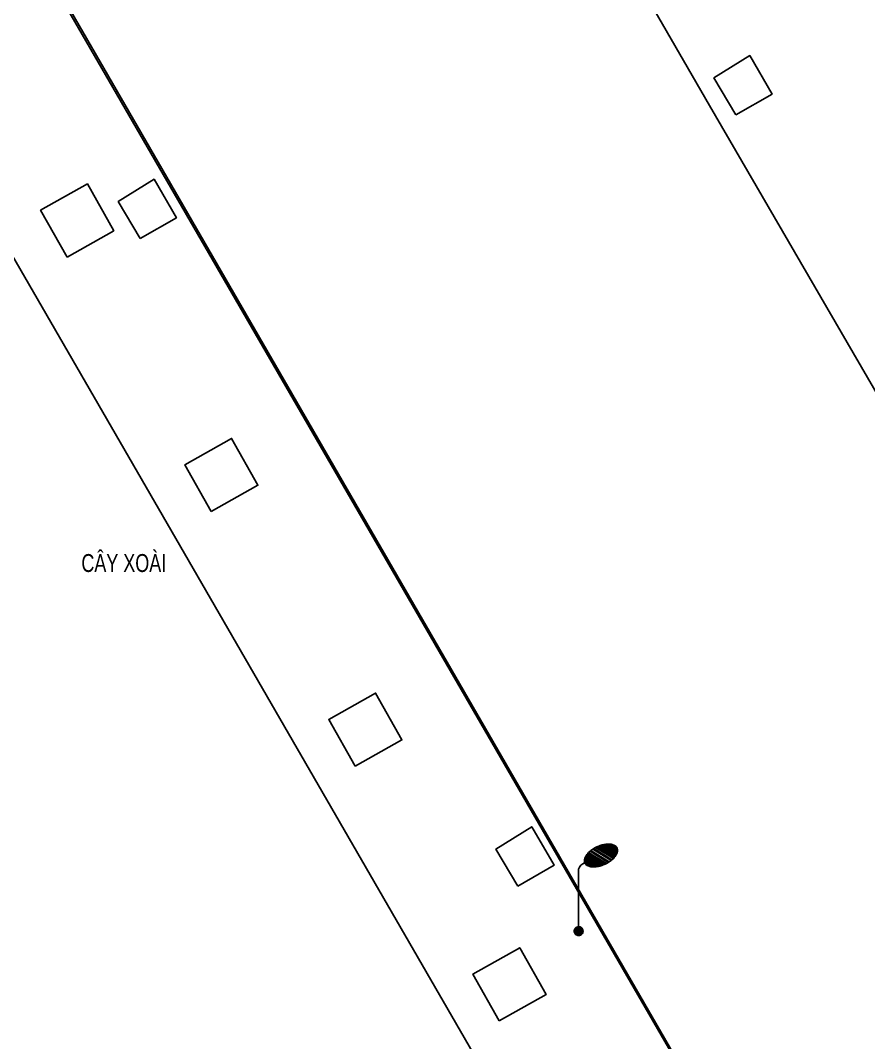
# Model space of a CAD drawing. Header units: millimetres. Extents: x 100 to 288, y -65 to 177.
# Drawn here: x 176.565 to 177.693, y 163.089 to 164.448 of the extents above; entities that cross this region are included whole.
import ezdxf

# ---------------------------------------------------------------- set-up
doc = ezdxf.new("R2010")
doc.units = ezdxf.units.MM
doc.header["$LTSCALE"] = 0.3
doc.header["$MEASUREMENT"] = 0
doc.layers.add('HATCH1', color=8, linetype='CONTINUOUS')
doc.layers.add('Ky hieu', color=7, linetype='CONTINUOUS')
doc.styles.add('DIM', font='VAVON.TTF')
doc.linetypes.add('FENCELINE2', pattern='A,0.25,-0.1,[132,ltypeshp.shx,S=0.1,R=0,X=-0.1,Y=0],-0.1,1', length=1.45)

# ---------------------------------------------------------------- blocks, each defined once
blk = doc.blocks.new('Cot den')
at = {"layer": 'Ky hieu', "color": 5, "linetype": 'Continuous'}
for p, q in [((474185.965, 1112245.026), (474185.991, 1112245.093)), ((474185.965, 1112242.67), (474185.965, 1112245.026)), ((474185.991, 1112245.093), (474186.045, 1112245.174)), ((474186.045, 1112245.174), (474186.126, 1112245.228)), ((474186.126, 1112245.228), (474186.193, 1112245.255))]:
    blk.add_line(p, q, dxfattribs=at)
mesh = blk.add_polyface(dxfattribs=at)
corners = [(474186.293, 1112245.159), (474186.24, 1112245.199), (474186.324, 1112245.147), (474186.222, 1112245.225), (474186.388, 1112245.122), (474186.202, 1112245.255), (474186.426, 1112245.115), (474186.192, 1112245.289), (474186.489, 1112245.105), (474186.184, 1112245.319), (474186.528, 1112245.105), (474186.186, 1112245.362), (474186.599, 1112245.106), (474186.187, 1112245.386), (474186.631, 1112245.111), (474186.204, 1112245.434), (474186.707, 1112245.122), (474186.22, 1112245.483), (474186.772, 1112245.14), (474186.246, 1112245.526), (474186.839, 1112245.159), (474186.272, 1112245.571), (474186.898, 1112245.183), (474186.31, 1112245.616), (474186.965, 1112245.21), (474186.343, 1112245.654), (474187.016, 1112245.237), (474186.397, 1112245.701), (474187.086, 1112245.274), (474186.425, 1112245.727), (474187.119, 1112245.297), (474186.505, 1112245.781), (474187.199, 1112245.351), (474186.538, 1112245.804), (474187.227, 1112245.377), (474186.608, 1112245.841), (474187.281, 1112245.424), (474186.658, 1112245.868), (474187.313, 1112245.462), (474186.726, 1112245.896), (474187.352, 1112245.507), (474186.785, 1112245.919), (474187.378, 1112245.552), (474186.851, 1112245.938), (474187.404, 1112245.595), (474186.917, 1112245.956), (474187.42, 1112245.644), (474186.993, 1112245.967), (474187.436, 1112245.692), (474187.025, 1112245.972), (474187.438, 1112245.716), (474187.095, 1112245.973), (474187.44, 1112245.759), (474187.135, 1112245.973), (474187.432, 1112245.789), (474187.422, 1112245.824), (474187.197, 1112245.963), (474187.422, 1112245.824), (474187.401, 1112245.854), (474187.235, 1112245.956), (474187.384, 1112245.879), (474187.3, 1112245.931), (474187.331, 1112245.919)]
mesh.append_faces([[corners[k] for k in face] for face in [(0, 0, 2, 1), (1, 2, 4, 3), (3, 4, 6, 5), (5, 6, 8, 7), (7, 8, 10, 9), (9, 10, 12, 11), (11, 12, 14, 13), (13, 14, 16, 15), (15, 16, 18, 17), (17, 18, 20, 19), (19, 20, 22, 21), (21, 22, 24, 23), (23, 24, 26, 25), (25, 26, 28, 27), (27, 28, 30, 29), (29, 30, 32, 31), (31, 32, 34, 33), (33, 34, 36, 35), (35, 36, 38, 37), (37, 38, 40, 39), (39, 40, 42, 41), (41, 42, 44, 43), (43, 44, 46, 45), (45, 46, 48, 47), (47, 48, 50, 49), (49, 50, 52, 51), (51, 52, 54, 53), (53, 54, 57, 56), (56, 55, 58, 59), (59, 58, 60, 61), (61, 60, 62, 62)]], dxfattribs={"vtx0": -1, "vtx2": -1, "color": 5})
mesh = blk.add_polyface(dxfattribs=at)
corners = [(474185.872, 1112242.529), (474185.856, 1112242.542), (474185.903, 1112242.513), (474185.846, 1112242.551), (474185.909, 1112242.511), (474185.832, 1112242.567), (474185.934, 1112242.504), (474185.824, 1112242.577), (474185.943, 1112242.503), (474185.815, 1112242.594), (474185.965, 1112242.501), (474185.808, 1112242.608), (474185.978, 1112242.502), (474185.804, 1112242.623), (474185.995, 1112242.504), (474185.799, 1112242.639), (474186.01, 1112242.508), (474185.798, 1112242.655), (474186.026, 1112242.513), (474185.796, 1112242.67), (474186.039, 1112242.519), (474185.796, 1112242.67), (474186.057, 1112242.529), (474185.798, 1112242.689), (474186.065, 1112242.535), (474185.799, 1112242.7), (474186.084, 1112242.551), (474185.806, 1112242.723), (474186.089, 1112242.557), (474185.808, 1112242.732), (474186.105, 1112242.577), (474185.82, 1112242.754), (474186.109, 1112242.585), (474185.824, 1112242.762), (474186.121, 1112242.608), (474185.84, 1112242.782), (474186.123, 1112242.616), (474185.846, 1112242.789), (474186.13, 1112242.639), (474185.864, 1112242.804), (474186.131, 1112242.65), (474185.872, 1112242.81), (474186.133, 1112242.67), (474185.89, 1112242.82), (474186.131, 1112242.684), (474185.903, 1112242.826), (474186.13, 1112242.7), (474185.919, 1112242.831), (474186.125, 1112242.716), (474185.934, 1112242.835), (474186.121, 1112242.732), (474185.951, 1112242.837), (474186.114, 1112242.745), (474185.965, 1112242.838), (474186.105, 1112242.762), (474185.986, 1112242.836), (474186.097, 1112242.772), (474185.995, 1112242.835), (474186.084, 1112242.789), (474186.02, 1112242.828), (474186.073, 1112242.797), (474186.026, 1112242.826), (474186.057, 1112242.81)]
mesh.append_faces([[corners[k] for k in face] for face in [(0, 0, 2, 1), (1, 2, 4, 3), (3, 4, 6, 5), (5, 6, 8, 7), (7, 8, 10, 9), (9, 10, 12, 11), (11, 12, 14, 13), (13, 14, 16, 15), (15, 16, 18, 17), (17, 18, 20, 19), (21, 20, 22, 23), (23, 22, 24, 25), (25, 24, 26, 27), (27, 26, 28, 29), (29, 28, 30, 31), (31, 30, 32, 33), (33, 32, 34, 35), (35, 34, 36, 37), (37, 36, 38, 39), (39, 38, 40, 41), (41, 40, 42, 43), (43, 42, 44, 45), (45, 44, 46, 47), (47, 46, 48, 49), (49, 48, 50, 51), (51, 50, 52, 53), (53, 52, 54, 55), (55, 54, 56, 57), (57, 56, 58, 59), (59, 58, 60, 61), (61, 60, 62, 62)]], dxfattribs={"vtx0": -1, "vtx2": -1, "color": 5})

msp = doc.modelspace()

# ---------------------------------------------------------------- linework, layer by layer
at = {"layer": 'HATCH1'}
for points in [[(176.27073, 170.16515), (175.81624, 169.50856), (175.42732, 168.95144), (175.38911, 168.61409), (175.37844, 168.24695), (175.4636, 167.8732), (175.58034, 167.61824), (175.98397, 166.91949), (176.98638, 165.1917), (177.48141, 164.33472), (177.97962, 163.47706), (178.23712, 163.03572), (178.46561, 162.80121), (178.67888, 162.69985), (178.85006, 162.7091), (179.03284, 162.78885), (179.63078, 163.12149), (182.25949, 164.59078), (183.12819, 165.07847)], [(178.37415, 161.44651), (175.77432, 165.94446), (175.27219, 166.80534)]]:
    msp.add_lwpolyline(points, dxfattribs=at)
at = {"layer": 'HATCH1', "ltscale": 5}
for points in [[(176.27073, 170.16515), (175.81624, 169.50856), (175.42732, 168.95144), (175.38911, 168.61409), (175.37844, 168.24695), (175.4636, 167.8732), (175.58034, 167.61824), (175.98397, 166.91949), (176.98638, 165.1917), (177.48141, 164.33472), (177.97962, 163.47706), (178.23712, 163.03572), (178.46561, 162.80121), (178.67888, 162.69985), (178.85006, 162.7091), (179.03284, 162.78885), (179.63078, 163.12149), (182.25949, 164.59078), (183.12819, 165.07847)], [(178.37415, 161.44651), (175.77432, 165.94446), (175.27219, 166.80534)]]:
    msp.add_lwpolyline(points, dxfattribs=at)
msp.add_lwpolyline([(174.31318, 167.61278), (174.77478, 167.37929), (175.27219, 166.80534), (178.79187, 160.72247), (178.71484, 160.47933), (178.70212, 160.09333), (178.55606, 160.67151), (174.93688, 166.93495), (174.2508, 167.14866), (173.10565, 166.26143), (172.98843, 166.4601, -0.2952529), (172.99356, 166.58479), (174.31318, 167.61278), (174.77478, 167.37929)], format="xyb", close=True, dxfattribs=at)
at = {"layer": 'HATCH1', "linetype": 'FENCELINE2', "ltscale": 2}
msp.add_lwpolyline([(173.10565, 166.26143), (174.2508, 167.14866), (174.93688, 166.93495), (178.55606, 160.67151)], dxfattribs=at)
at = {"layer": 'HATCH1'}
for points in [[(177.51671, 164.32207), (177.5647, 164.34971), (177.53511, 164.4009), (177.48737, 164.37114)], [(176.62736, 164.13302), (176.68959, 164.16808), (176.65453, 164.23031), (176.5923, 164.19525)], [(176.72474, 164.15759), (176.77273, 164.18523), (176.74314, 164.23642), (176.69541, 164.20666)], [(176.81891, 163.79448), (176.88114, 163.82954), (176.84609, 163.89177), (176.78385, 163.85672)], [(177.01046, 163.45595), (177.0727, 163.49101), (177.03764, 163.55324), (176.9754, 163.51818)], [(177.22687, 163.29671), (177.27486, 163.32435), (177.24527, 163.37554), (177.19753, 163.34578)], [(177.22687, 163.29671), (177.27486, 163.32435), (177.24527, 163.37554), (177.19753, 163.34578)], [(177.20201, 163.11741), (177.26425, 163.15247), (177.22919, 163.21471), (177.16696, 163.17965)]]:
    msp.add_lwpolyline(points, close=True, dxfattribs=at)

# ---------------------------------------------------------------- block references
at = {"layer": 'HATCH1', "xscale": 0.03504980631987564, "yscale": 0.03504980634066612, "zscale": 0.03504980631809729}
msp.add_blockref('Cot den', (-16442.81863, -38820.65345), dxfattribs=at)

# ---------------------------------------------------------------- texts
at = {"layer": 'HATCH1', "style": 'DIM', "width": 0.75}
msp.add_text('CAÂY XOAØI', height=0.02381, dxfattribs=at).set_placement((176.64645, 163.71429))

doc.saveas('drawing.dxf')
